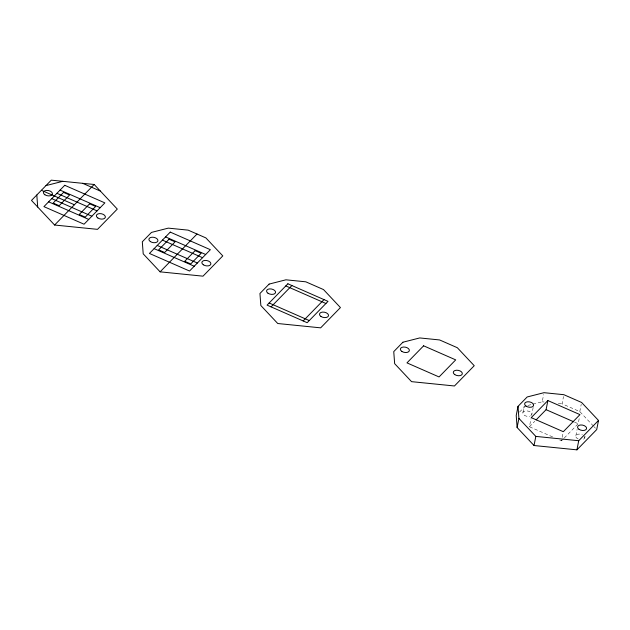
<?xml version="1.0" encoding="UTF-8"?>
<svg xmlns="http://www.w3.org/2000/svg" width="630" height="630" viewBox="0 0 630 630"><rect width="100%" height="100%" fill="white"/><g stroke="black" fill="none" stroke-linecap="round" stroke-linejoin="round"><path stroke-width="0.47" stroke-dasharray="3.15 2.36" d="M522.924 412.5L524.176 406.114M552.612 436.905L529.436 426.746L531.043 418.541M533.177 407.492L531.751 414.792A4.575 2.67 11.1 0 0 527.129 410.917A4.575 2.67 11.1 0 0 523.026 413.91A4.575 2.67 11.1 0 0 529.767 416.233M532.862 404.184L542.209 401.806L543.643 394.514M593.46 426.108L579.797 411.579L562.078 403.814L563.511 396.514M559.747 440.031L561.535 440.811L563.141 432.605M579.797 411.579L581.23 404.279M564.197 438.078L578.19 423.738L579.442 417.359M575.875 435.7L577.127 429.321M584.703 437.992L585.065 436.173M519.498 412.122L525.388 406.09L531.933 404.421M529.436 426.746L534.768 421.289M561.535 440.811L563.527 438.763M542.209 401.806L544.107 401.995M558.298 403.428L562.078 403.814M574.623 422.179L578.19 423.738M594.106 426.801L595.413 428.187M584.601 436.582A4.575 2.67 11.1 0 1 582.726 439.433M578.206 438.984A4.575 2.67 11.1 0 1 576.277 435.086A4.575 2.67 11.1 0 1 582.372 434.716M531.35 415.398A4.575 2.67 11.1 0 1 530.673 415.894"/><path stroke-width="0.94" d="M518.017 406.358L516.222 415.477L517.12 427.518L534.027 445.52L576.93 449.844L596.712 429.573L598.5 420.454L581.592 402.46L563.866 394.695L543.997 392.687L527.176 396.971L518.017 406.358L518.907 418.407L517.12 427.518M534.027 445.52L535.823 436.401L518.907 418.407M536.098 419.919L546.092 409.681L547.887 400.562L579.978 414.627L563.322 431.692L531.224 417.635L547.887 400.562M576.93 449.844L578.718 440.724L598.5 420.454M54.613 225.028L94.177 184.48L117.298 209.081L97.516 229.351L54.613 225.028L31.5 200.427L51.282 180.156L94.177 184.48M160.114 271.837L203.01 276.168L222.792 255.898L205.884 237.904L188.165 230.139L168.297 228.131L151.468 232.415L142.309 241.802L143.207 253.843L160.114 271.837L197.025 234.021M271.073 306.881L291.903 285.548M303.172 320.946L323.993 299.604M45.974 185.598L62.795 181.314M535.823 436.401L578.718 440.724M82.664 183.322L100.383 191.087M285.807 285.918L325.923 303.502M60.063 190.095L100.186 207.68M165.564 236.911L205.687 254.489M56.944 193.3L97.059 210.877M162.438 240.109L202.561 257.694M546.092 409.681L573.733 421.785M41.391 190.291L74.395 204.758M51.739 198.631L91.854 216.216M157.232 245.448L197.355 263.025M48.612 201.836L88.728 219.413M154.114 248.645L194.229 266.23M269.144 302.991L309.267 320.568M36.808 194.985L37.706 207.034M64.748 185.299L43.927 206.632L84.05 224.217L104.871 202.876L64.748 185.299M63.559 192.386L53.148 203.057L59.165 205.695L69.576 195.024L63.559 192.386M89.633 203.813L79.222 214.483L85.239 217.122L95.65 206.451L89.633 203.813M170.25 232.108L149.428 253.449L189.543 271.026L210.365 249.693L170.25 232.108M169.053 239.203L158.642 249.874L164.658 252.512L175.077 241.841L169.053 239.203M195.135 250.63L184.724 261.3L190.74 263.939L201.151 253.268L195.135 250.63M269.112 284.091L259.946 293.478L260.844 305.518L277.751 323.513L320.654 327.844L340.436 307.574L323.521 289.579L305.802 281.815L285.933 279.807L269.112 284.091M287.886 283.784L267.065 305.125L307.18 322.702L328.01 301.368L287.886 283.784M402.909 342.224L393.75 351.611L394.648 363.66L411.555 381.654L454.451 385.977L474.233 365.707L457.325 347.713L439.606 339.948L419.738 337.94L402.909 342.224M423.62 345.815L406.964 362.88L439.055 376.945L455.718 359.88L423.62 345.815M44.872 194.757A4.575 2.67 11.1 0 0 52.337 194.3A4.575 2.67 11.1 0 0 46.557 190.402A4.575 2.67 11.1 0 0 44.872 194.757M97.823 217.964A4.575 2.67 11.1 0 0 105.289 217.5A4.575 2.67 11.1 0 0 99.508 213.609A4.575 2.67 11.1 0 0 97.823 217.964M150.365 241.573A4.575 2.67 11.1 0 0 157.831 241.109A4.575 2.67 11.1 0 0 152.05 237.211A4.575 2.67 11.1 0 0 150.365 241.573M203.325 264.781A4.575 2.67 11.1 0 0 210.79 264.316A4.575 2.67 11.1 0 0 205.01 260.418A4.575 2.67 11.1 0 0 203.325 264.781M268.01 293.249A4.575 2.67 11.1 0 0 275.468 292.793A4.575 2.67 11.1 0 0 269.695 288.894A4.575 2.67 11.1 0 0 268.01 293.249M320.961 316.457A4.575 2.67 11.1 0 0 328.427 315.992A4.575 2.67 11.1 0 0 322.647 312.094A4.575 2.67 11.1 0 0 320.961 316.457M401.806 351.382A4.575 2.67 11.1 0 0 409.272 350.926A4.575 2.67 11.1 0 0 403.491 347.028A4.575 2.67 11.1 0 0 401.806 351.382M454.765 374.59A4.575 2.67 11.1 0 0 462.231 374.125A4.575 2.67 11.1 0 0 456.451 370.227A4.575 2.67 11.1 0 0 454.765 374.59M526.074 406.13A4.575 2.67 11.1 0 0 533.539 405.673A4.575 2.67 11.1 0 0 527.759 401.775A4.575 2.67 11.1 0 0 526.074 406.13M579.033 429.337A4.575 2.67 11.1 0 0 586.498 428.873A4.575 2.67 11.1 0 0 580.718 424.974A4.575 2.67 11.1 0 0 579.033 429.337"/></g></svg>
